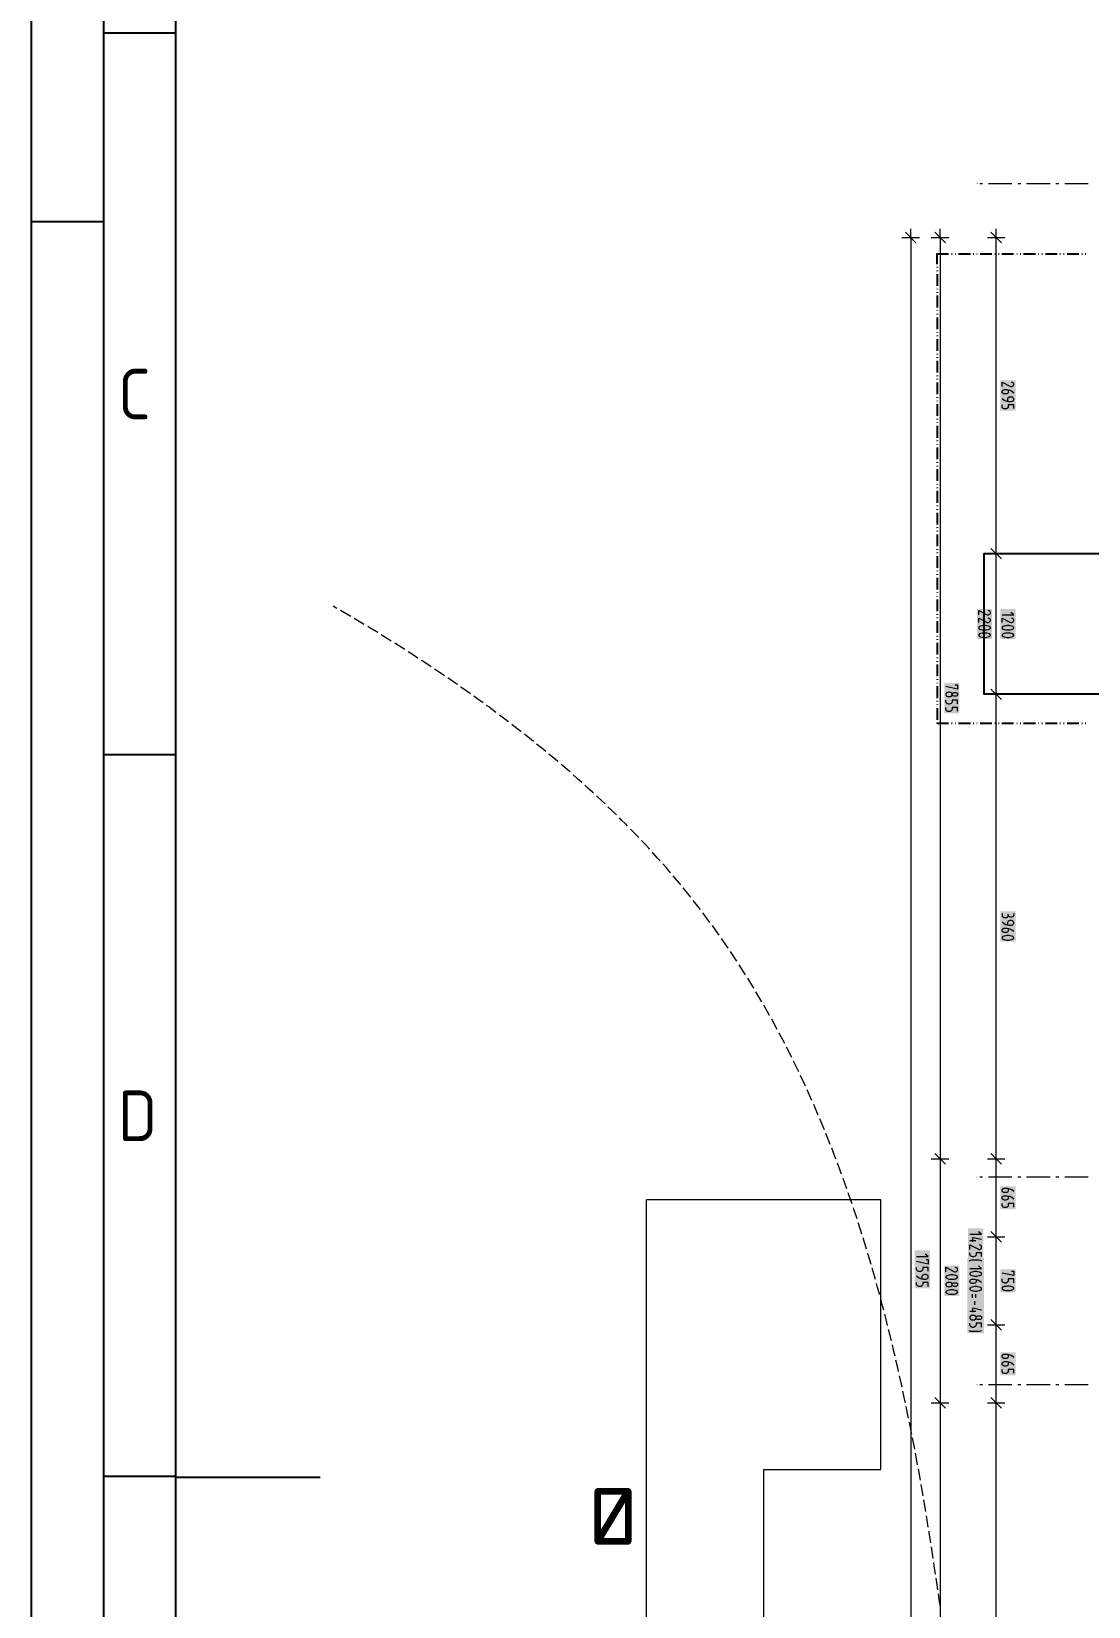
# Model space of a CAD drawing. Header units: millimetres. Extents: x 0 to 594, y 0 to 420.
# Drawn here: x 0 to 73.2, y 201 to 310.2 of the extents above; entities that cross this region are included whole.
import ezdxf

# ---------------------------------------------------------------- set-up
doc = ezdxf.new("R2010")
doc.units = ezdxf.units.MM
doc.header["$LTSCALE"] = 8
for name, color, linetype in [('035', 5, 'Continuous'), ('07', 7, 'Continuous'), ('PDF_0', 7, 'Continuous'), ('PDF_CTU', 7, 'Continuous'), ('PDF_Dokresleni nad rovinou rezu', 7, 'Continuous'), ('PDF_Koty delkove', 7, 'Continuous'), ('PDF_Obecne 0.25', 7, 'Continuous'), ('PDF_Osy hlavni', 7, 'Continuous')]:
    doc.layers.add(name, color=color, linetype=linetype)
doc.styles.add('ISO Proportional', font='isocp.shx')

# ---------------------------------------------------------------- blocks, each defined once
blk = doc.blocks.new('IEC_border_a2')
at = {"layer": '035'}
for p, q in [((10, 10), (10, 410)), ((9.98, 310.04), (5, 310.04)), ((0, 297), (5, 297)), ((9.98, 260.04), (5, 260.04)), ((9.98, 210.04), (5, 210.04))]:
    blk.add_line(p, q, dxfattribs=at)
blk.add_lwpolyline([(0, 420), (594, 420), (594, 0), (0, 0)], close=True, dxfattribs=at)
at = {"layer": '07'}
blk.add_line((10, 210), (20, 210), dxfattribs=at)
blk.add_lwpolyline([(5, 415), (589, 415), (589, 5), (5, 5)], close=True, dxfattribs=at)
at = {"layer": '035', "style": 'ISO Proportional'}
for s, p in [('C', (6, 283.29)), ('D', (6, 233.29))]:
    blk.add_text(s, height=3.5, dxfattribs=at).set_placement(p)

msp = doc.modelspace()

# ---------------------------------------------------------------- linework, layer by layer
at = {"layer": 'PDF_0', "lineweight": 9}
for points in [[(50.72, 210.52), (58.84, 210.52), (58.84, 229.21), (42.59, 229.21)], [(42.59, 156.23), (42.59, 229.21)], [(50.72, 156.3), (50.72, 210.52)]]:
    msp.add_lwpolyline(points, dxfattribs=at)
at = {"layer": 'PDF_CTU', "lineweight": 9}
for points in [[(21.16, 270.19), (20.9, 270.34)], [(22.11, 269.64), (21.69, 269.88), (21.4, 270.05)], [(23.05, 269.07), (23, 269.1), (22.57, 269.36), (22.35, 269.49)], [(23.99, 268.51), (23.87, 268.58), (23.44, 268.84), (23.29, 268.93)], [(24.92, 267.93), (24.7, 268.07), (24.3, 268.31), (24.23, 268.36)], [(25.85, 267.34), (25.49, 267.57), (25.16, 267.78)], [(26.77, 266.75), (26.67, 266.81), (26.28, 267.07), (26.09, 267.19)], [(27.69, 266.15), (27.45, 266.3), (27.06, 266.56), (27.01, 266.59)], [(28.6, 265.53), (28.23, 265.78), (27.92, 265.99)], [(29.5, 264.91), (29.39, 264.99), (29, 265.26), (28.83, 265.37)], [(30.4, 264.28), (30.16, 264.45), (29.77, 264.72), (29.73, 264.75)], [(31.29, 263.64), (30.92, 263.91), (30.63, 264.12)], [(32.17, 262.99), (32.05, 263.08), (31.67, 263.36), (31.52, 263.47)], [(33.05, 262.33), (32.79, 262.52), (32.42, 262.8)], [(33.91, 261.66), (33.9, 261.67), (33.53, 261.95), (33.27, 262.15)], [(34.77, 260.97), (34.63, 261.09), (34.27, 261.38), (34.14, 261.48)], [(35.62, 260.28), (35.36, 260.5), (34.99, 260.79)], [(36.46, 259.58), (36.43, 259.61), (36.07, 259.91), (35.84, 260.1)], [(37.3, 258.86), (37.13, 259), (36.78, 259.31), (36.68, 259.39)], [(38.12, 258.13), (37.83, 258.39), (37.51, 258.67)], [(38.93, 257.39), (38.86, 257.46), (38.51, 257.77), (38.33, 257.94)], [(39.73, 256.64), (39.53, 256.83), (39.19, 257.15), (39.14, 257.2)], [(40.52, 255.88), (40.2, 256.19), (39.93, 256.45)], [(41.29, 255.11), (41.18, 255.22), (40.85, 255.55), (40.72, 255.68)], [(42.06, 254.32), (41.82, 254.57), (41.5, 254.9)], [(42.81, 253.52), (42.76, 253.57), (42.45, 253.9), (42.25, 254.11)], [(43.54, 252.7), (43.37, 252.89), (43.07, 253.23), (43, 253.31)], [(44.26, 251.88), (43.98, 252.21), (43.73, 252.49)], [(44.97, 251.04), (44.86, 251.17), (44.57, 251.52), (44.45, 251.66)], [(45.66, 250.19), (45.44, 250.47), (45.15, 250.82)], [(46.34, 249.32), (45.84, 249.96)], [(46.99, 248.44), (46.51, 249.09)], [(47.63, 247.55), (47.16, 248.21)], [(48.26, 246.65), (47.8, 247.32)], [(48.86, 245.74), (48.42, 246.41)], [(49.46, 244.81), (49.02, 245.5)], [(50.03, 243.88), (49.61, 244.57)], [(50.59, 242.93), (50.18, 243.63)], [(51.13, 241.98), (50.73, 242.69)], [(51.66, 241.02), (51.27, 241.73)], [(52.17, 240.05), (51.79, 240.77)], [(52.66, 239.07), (52.3, 239.79)], [(53.14, 238.08), (52.79, 238.81)], [(53.61, 237.09), (53.27, 237.82)], [(54.06, 236.09), (53.73, 236.83)], [(54.5, 235.08), (54.18, 235.83)], [(54.92, 234.07), (54.61, 234.82)], [(55.33, 233.05), (55.03, 233.81)], [(55.72, 232.03), (55.43, 232.79)], [(56.11, 231), (55.83, 231.76)], [(56.48, 229.97), (56.22, 230.7)], [(56.84, 228.93), (56.59, 229.64), (56.57, 229.7)], [(57.18, 227.89), (56.96, 228.57), (56.93, 228.66)], [(57.52, 226.84), (57.31, 227.5), (57.27, 227.62)], [(57.84, 225.8), (57.65, 226.42), (57.6, 226.57)], [(58.15, 224.74), (57.98, 225.33), (57.92, 225.52)], [(58.45, 223.69), (58.3, 224.24), (58.23, 224.47)], [(58.75, 222.63), (58.61, 223.14), (58.53, 223.42)], [(59.03, 221.57), (58.91, 222.04), (58.82, 222.36)], [(59.3, 220.51), (59.2, 220.93), (59.1, 221.3)], [(59.56, 219.44), (59.47, 219.82), (59.37, 220.23)], [(59.82, 218.38), (59.74, 218.7), (59.63, 219.17)], [(60.06, 217.31), (60, 217.58), (59.88, 218.1)], [(60.3, 216.24), (60.26, 216.45), (60.13, 217.03)], [(60.53, 215.16), (60.5, 215.32), (60.36, 215.96)], [(60.75, 214.09), (60.73, 214.19), (60.59, 214.89)], [(60.97, 213.01), (60.96, 213.05), (60.81, 213.81)], [(61.18, 211.94), (61.02, 212.73)], [(61.38, 210.86), (61.23, 211.66)], [(61.57, 209.78), (61.43, 210.58)], [(61.76, 208.7), (61.62, 209.5)], [(61.94, 207.62), (61.81, 208.42)], [(62.12, 206.53), (61.99, 207.33)], [(62.29, 205.45), (62.18, 206.17), (62.17, 206.25)], [(62.46, 204.37), (62.36, 205.02), (62.34, 205.17)], [(62.62, 203.28), (62.53, 203.86), (62.5, 204.08)], [(62.78, 202.19), (62.7, 202.71), (62.66, 203)], [(62.93, 201.11), (62.87, 201.55), (62.82, 201.91)]]:
    msp.add_lwpolyline(points, dxfattribs=at)
at = {"layer": 'PDF_CTU', "lineweight": 100}
msp.add_lwpolyline([(39.22, 205.54), (39.22, 209.04), (41.33, 209.04), (41.33, 205.54), (39.22, 205.54), (41.33, 209.04)], dxfattribs=at)
at = {"layer": 'PDF_Dokresleni nad rovinou rezu', "lineweight": 25}
for points in [[(62.73, 294.05), (62.73, 294.75), (63.52, 294.75)], [(63.73, 294.75), (63.77, 294.75)], [(63.97, 294.75), (64.01, 294.75)], [(64.21, 294.75), (65.03, 294.75)], [(65.23, 294.75), (65.27, 294.75)], [(65.47, 294.75), (65.51, 294.75)], [(65.72, 294.75), (66.53, 294.75)], [(66.73, 294.75), (66.77, 294.75)], [(66.98, 294.75), (67.02, 294.75)], [(67.22, 294.75), (68.03, 294.75)], [(68.24, 294.75), (68.28, 294.75)], [(68.48, 294.75), (68.52, 294.75)], [(68.72, 294.75), (69.54, 294.75)], [(69.74, 294.75), (69.78, 294.75)], [(69.98, 294.75), (70.02, 294.75)], [(70.23, 294.75), (71.04, 294.75)], [(71.24, 294.75), (71.28, 294.75)], [(71.49, 294.75), (71.53, 294.75)], [(71.73, 294.75), (72.54, 294.75)], [(72.75, 294.75), (72.79, 294.75)], [(72.99, 294.75), (73.03, 294.75)], [(62.73, 293.85), (62.73, 293.81)], [(62.73, 293.6), (62.73, 293.56)], [(62.73, 293.36), (62.73, 292.55)], [(62.73, 292.34), (62.73, 292.3)], [(62.73, 292.1), (62.73, 292.06)], [(62.73, 291.86), (62.73, 291.04)], [(62.73, 290.84), (62.73, 290.8)], [(62.73, 290.6), (62.73, 290.56)], [(62.73, 290.35), (62.73, 289.54)], [(62.73, 289.34), (62.73, 289.3)], [(62.73, 289.09), (62.73, 289.05)], [(62.73, 288.85), (62.73, 288.04)], [(62.73, 287.83), (62.73, 287.79)], [(62.73, 287.59), (62.73, 287.55)], [(62.73, 287.35), (62.73, 286.53)], [(62.73, 286.33), (62.73, 286.29)], [(62.73, 286.09), (62.73, 286.05)], [(62.73, 285.84), (62.73, 285.03)], [(62.73, 284.83), (62.73, 284.79)], [(62.73, 284.58), (62.73, 284.54)], [(62.73, 284.34), (62.73, 283.53)], [(62.73, 283.32), (62.73, 283.28)], [(62.73, 283.08), (62.73, 283.04)], [(62.73, 282.84), (62.73, 282.02)], [(62.73, 281.82), (62.73, 281.78)], [(62.73, 281.58), (62.73, 281.54)], [(62.73, 281.33), (62.73, 280.52)], [(62.73, 280.32), (62.73, 280.28)], [(62.73, 280.07), (62.73, 280.03)], [(62.73, 279.83), (62.73, 279.02)], [(62.73, 278.81), (62.73, 278.77)], [(62.73, 278.57), (62.73, 278.53)], [(62.73, 278.33), (62.73, 277.51)], [(62.73, 277.31), (62.73, 277.27)], [(62.73, 277.07), (62.73, 277.03)], [(62.73, 276.82), (62.73, 276.01)], [(62.73, 275.81), (62.73, 275.77)], [(62.73, 275.56), (62.73, 275.52)], [(62.73, 275.32), (62.73, 274.51)], [(62.73, 274.3), (62.73, 274.26)], [(62.73, 274.06), (62.73, 274.02)], [(62.73, 273.82), (62.73, 273)], [(62.73, 272.8), (62.73, 272.76)], [(62.73, 272.56), (62.73, 272.52)], [(62.73, 272.31), (62.73, 271.5)], [(62.73, 271.3), (62.73, 271.26)], [(62.73, 271.05), (62.73, 271.01)], [(62.73, 270.81), (62.73, 270)], [(62.73, 269.79), (62.73, 269.75)], [(62.73, 269.55), (62.73, 269.51)], [(62.73, 269.31), (62.73, 268.49)], [(62.73, 268.29), (62.73, 268.25)], [(62.73, 268.05), (62.73, 268.01)], [(62.73, 267.8), (62.73, 266.99)], [(62.73, 266.79), (62.73, 266.75)], [(62.73, 266.54), (62.73, 266.5)], [(62.73, 266.3), (62.73, 265.49)], [(62.73, 265.28), (62.73, 265.24)], [(62.73, 265.04), (62.73, 265)], [(62.73, 264.8), (62.73, 263.98)], [(62.73, 263.78), (62.73, 263.74)], [(62.73, 263.54), (62.73, 263.5)], [(62.73, 263.29), (62.73, 262.48)], [(62.73, 262.28), (62.73, 262.24), (63.52, 262.24)], [(63.73, 262.24), (63.77, 262.24)], [(63.97, 262.24), (64.01, 262.24)], [(64.21, 262.24), (65.03, 262.24)], [(65.23, 262.24), (65.27, 262.24)], [(65.47, 262.24), (65.51, 262.24)], [(65.72, 262.24), (66.53, 262.24)], [(66.73, 262.24), (66.77, 262.24)], [(66.98, 262.24), (67.02, 262.24)], [(67.22, 262.24), (68.03, 262.24)], [(68.24, 262.24), (68.28, 262.24)], [(68.48, 262.24), (68.52, 262.24)], [(68.72, 262.24), (69.54, 262.24)], [(69.74, 262.24), (69.78, 262.24)], [(69.98, 262.24), (70.02, 262.24)], [(70.23, 262.24), (71.04, 262.24)], [(71.24, 262.24), (71.28, 262.24)], [(71.49, 262.24), (71.53, 262.24)], [(71.73, 262.24), (72.54, 262.24)], [(72.75, 262.24), (72.79, 262.24)], [(72.99, 262.24), (73.03, 262.24)]]:
    msp.add_lwpolyline(points, dxfattribs=at)
at = {"layer": 'PDF_Dokresleni nad rovinou rezu', "lineweight": 25, "transparency": 33554559}
for points in [[(62.68, 294.75), (62.73, 294.8), (62.73, 294.7), (62.78, 294.75)], [(62.73, 294.8), (62.78, 294.75), (62.68, 294.75), (62.73, 294.7)], [(62.73, 262.29), (62.78, 262.24), (62.68, 262.24), (62.73, 262.19)], [(62.68, 262.24), (62.73, 262.29), (62.73, 262.19), (62.78, 262.24)]]:
    msp.add_solid(points, dxfattribs=at)
at = {"layer": 'PDF_Koty delkove', "lineweight": 18}
for points in [[(60.29, 295.89), (60.9, 295.89), (61.51, 295.89)], [(60.53, 296.25), (61.26, 295.52)], [(60.9, 295.89), (60.9, 296.5)], [(60.9, 295.89), (60.9, 227.52), (60.9, 152.9)], [(62.32, 295.89), (62.93, 295.89), (63.54, 295.89)], [(62.57, 296.25), (63.3, 295.52)], [(62.93, 295.89), (62.93, 296.5)], [(62.93, 295.89), (62.93, 266.42), (62.93, 232.05), (62.93, 215.15), (62.93, 152.9)], [(66.21, 295.89), (66.82, 295.89), (67.43, 295.89)], [(66.46, 296.25), (67.19, 295.52)], [(66.82, 152.29), (66.82, 152.9), (66.82, 215.15), (66.82, 220.56), (66.82, 226.65), (66.82, 232.05), (66.82, 264.24), (66.82, 273.99), (66.82, 276.56), (66.82, 276.66), (66.82, 282.71), (66.82, 287.13), (66.82, 295.89), (66.82, 296.5)], [(67.23, 285.57), (67.23, 285.87), (67.77, 285.59), (67.83, 285.57), (67.91, 285.57), (67.96, 285.59), (68, 285.62), (68.03, 285.65), (68.04, 285.7), (68.04, 285.74), (68.03, 285.78), (68, 285.81), (67.96, 285.85), (67.88, 285.87)], [(67.23, 285.18), (67.23, 285.22), (67.24, 285.26), (67.27, 285.29), (67.3, 285.32), (67.34, 285.34), (67.39, 285.35), (67.58, 285.35), (67.77, 285.31), (67.91, 285.24), (68.04, 285.13)], [(67.66, 285.33), (67.66, 285.18), (67.65, 285.13), (67.62, 285.1), (67.6, 285.08), (67.56, 285.06), (67.5, 285.05), (67.39, 285.05), (67.34, 285.06), (67.3, 285.08), (67.27, 285.1), (67.24, 285.13), (67.23, 285.18)], [(67.23, 284.74), (67.37, 284.63), (67.5, 284.57), (67.69, 284.53), (67.88, 284.53), (67.94, 284.54), (67.98, 284.56), (68, 284.58), (68.03, 284.61), (68.04, 284.66), (68.04, 284.7), (68.03, 284.74), (68, 284.77), (67.98, 284.8), (67.94, 284.82), (67.88, 284.83), (67.77, 284.83), (67.72, 284.82), (67.66, 284.8), (67.62, 284.74), (67.61, 284.7), (67.61, 284.55)], [(68.04, 284.03), (68.04, 284.29), (67.66, 284.29), (67.66, 284.18), (67.64, 284.1), (67.6, 284.06), (67.53, 284.02), (67.48, 284.01), (67.42, 284.01), (67.37, 284.02), (67.31, 284.04), (67.27, 284.07), (67.24, 284.11), (67.23, 284.18), (67.23, 284.29)], [(66.21, 273.99), (66.82, 273.99), (67.43, 273.99)], [(66.46, 274.35), (67.19, 273.62)], [(65.61, 269.74), (65.61, 270.04), (66.15, 269.76), (66.2, 269.74), (66.28, 269.74), (66.34, 269.76), (66.38, 269.79), (66.41, 269.83), (66.42, 269.87), (66.42, 269.91), (66.41, 269.96), (66.38, 269.99), (66.34, 270.02), (66.26, 270.04)], [(67.23, 269.74), (68.04, 269.74), (67.83, 269.91)], [(65.61, 269.22), (65.61, 269.52), (66.15, 269.24), (66.2, 269.22), (66.28, 269.22), (66.34, 269.24), (66.38, 269.27), (66.41, 269.31), (66.42, 269.35), (66.42, 269.39), (66.41, 269.44), (66.38, 269.47), (66.34, 269.5), (66.26, 269.52)], [(65.67, 268.94), (65.62, 268.89), (65.61, 268.87), (65.61, 268.83), (65.62, 268.81), (65.67, 268.76), (65.76, 268.73), (65.85, 268.71), (65.93, 268.7)], [(65.93, 268.7), (66.09, 268.7), (66.17, 268.71), (66.27, 268.73), (66.35, 268.76), (66.41, 268.81), (66.42, 268.83), (66.42, 268.87), (66.41, 268.89), (66.35, 268.94), (66.27, 268.97), (66.17, 268.99), (66.09, 269), (65.93, 269), (65.85, 268.99), (65.76, 268.97), (65.67, 268.94)], [(67.23, 269.22), (67.23, 269.52), (67.77, 269.24), (67.83, 269.22)], [(67.56, 268.18), (67.72, 268.18), (67.8, 268.19), (67.89, 268.21), (67.98, 268.24), (68.03, 268.29), (68.04, 268.31), (68.04, 268.35), (68.03, 268.37), (67.98, 268.42), (67.89, 268.45), (67.8, 268.47), (67.72, 268.48), (67.56, 268.48), (67.48, 268.47), (67.38, 268.45), (67.3, 268.42)], [(67.83, 269.22), (67.91, 269.22), (67.96, 269.24), (68, 269.27), (68.03, 269.31), (68.04, 269.35), (68.04, 269.39), (68.03, 269.44), (68, 269.47), (67.96, 269.5), (67.88, 269.52)], [(67.3, 268.42), (67.24, 268.37), (67.23, 268.35), (67.23, 268.31), (67.24, 268.29), (67.3, 268.24), (67.38, 268.21), (67.48, 268.19), (67.56, 268.18)], [(63.99, 264.9), (64.15, 264.9), (64.15, 264.6), (63.34, 264.77)], [(63.77, 264.27), (63.79, 264.3), (63.83, 264.33), (63.88, 264.35), (63.94, 264.36), (63.99, 264.36), (64.04, 264.35), (64.1, 264.33), (64.14, 264.28), (64.15, 264.25), (64.15, 264.21), (64.14, 264.18), (64.1, 264.13), (64.04, 264.11), (63.99, 264.1), (63.94, 264.1), (63.88, 264.11), (63.83, 264.13), (63.79, 264.17), (63.77, 264.19)], [(66.21, 264.24), (66.82, 264.24), (67.43, 264.24)], [(66.46, 264.6), (67.19, 263.87)], [(64.15, 263.58), (64.15, 263.84), (63.77, 263.84), (63.77, 263.73), (63.74, 263.66), (63.7, 263.61), (63.64, 263.57), (63.58, 263.56), (63.53, 263.56), (63.47, 263.57), (63.42, 263.59), (63.38, 263.62), (63.35, 263.67), (63.34, 263.73), (63.34, 263.84)], [(64.15, 263.06), (64.15, 263.32), (63.77, 263.32), (63.77, 263.21), (63.74, 263.14), (63.7, 263.09), (63.64, 263.05), (63.58, 263.04), (63.53, 263.04), (63.47, 263.05), (63.42, 263.07), (63.38, 263.1), (63.35, 263.15), (63.34, 263.21), (63.34, 263.32)], [(67.23, 249.05), (67.23, 248.9), (67.26, 248.85), (67.3, 248.81), (67.37, 248.78), (67.42, 248.77), (67.48, 248.77), (67.54, 248.78), (67.6, 248.81)], [(67.6, 248.81), (67.64, 248.85), (67.66, 248.92)], [(68.04, 249.05), (68.04, 248.92), (68.03, 248.88), (68, 248.84), (67.96, 248.82), (67.88, 248.79), (67.83, 248.79), (67.75, 248.82), (67.69, 248.86), (67.66, 248.92), (67.66, 249.01)], [(67.23, 248.47), (67.37, 248.36), (67.5, 248.3), (67.69, 248.25), (67.88, 248.25), (67.94, 248.26), (67.98, 248.29), (68, 248.31), (68.03, 248.34), (68.04, 248.38), (68.04, 248.43), (68.03, 248.47), (68, 248.5), (67.98, 248.52), (67.94, 248.55), (67.88, 248.56), (67.77, 248.56), (67.72, 248.55), (67.66, 248.52), (67.62, 248.47), (67.61, 248.43), (67.61, 248.27)], [(67.66, 248.01), (67.66, 247.86), (67.65, 247.82), (67.62, 247.79), (67.6, 247.77), (67.56, 247.74), (67.5, 247.73), (67.39, 247.73), (67.34, 247.74), (67.3, 247.77), (67.27, 247.79), (67.24, 247.82), (67.23, 247.86), (67.23, 247.91), (67.24, 247.95), (67.27, 247.98), (67.3, 248), (67.34, 248.03), (67.39, 248.04), (67.58, 248.04), (67.77, 247.99), (67.91, 247.93), (68.04, 247.82)], [(68.03, 247.32), (68.04, 247.34), (68.04, 247.39), (68.03, 247.41), (67.98, 247.45), (67.89, 247.48), (67.8, 247.51), (67.72, 247.52), (67.56, 247.52), (67.48, 247.51), (67.38, 247.48), (67.3, 247.45), (67.24, 247.41), (67.23, 247.39), (67.23, 247.34), (67.24, 247.32), (67.3, 247.28), (67.38, 247.25), (67.48, 247.22), (67.56, 247.21)], [(67.56, 247.21), (67.72, 247.21), (67.8, 247.22), (67.89, 247.25), (67.98, 247.28), (68.03, 247.32)], [(62.32, 232.05), (62.93, 232.05), (63.54, 232.05)], [(62.57, 232.42), (63.3, 231.69)], [(66.21, 232.05), (66.82, 232.05), (67.43, 232.05)], [(66.46, 232.42), (67.19, 231.69)], [(67.66, 230), (67.66, 229.85), (67.65, 229.81), (67.62, 229.77), (67.6, 229.75), (67.56, 229.73), (67.5, 229.72), (67.39, 229.72), (67.34, 229.73), (67.3, 229.75), (67.27, 229.77), (67.24, 229.81), (67.23, 229.85), (67.23, 229.89), (67.24, 229.94), (67.27, 229.97), (67.3, 229.99), (67.34, 230.01), (67.39, 230.02), (67.58, 230.02), (67.77, 229.98), (67.91, 229.92), (68.04, 229.81)], [(67.3, 229.23), (67.27, 229.25), (67.24, 229.29), (67.23, 229.33), (67.23, 229.37), (67.24, 229.42), (67.27, 229.45), (67.3, 229.47), (67.34, 229.49), (67.39, 229.5), (67.58, 229.5), (67.77, 229.46), (67.91, 229.4), (68.04, 229.29)], [(67.66, 229.48), (67.66, 229.33), (67.65, 229.29), (67.62, 229.25), (67.6, 229.23), (67.56, 229.21), (67.5, 229.2), (67.39, 229.2), (67.34, 229.21), (67.3, 229.23)], [(68.04, 228.7), (68.04, 228.96), (67.66, 228.96), (67.66, 228.85), (67.64, 228.78), (67.6, 228.73), (67.53, 228.69), (67.48, 228.68), (67.42, 228.68), (67.37, 228.69), (67.31, 228.71), (67.27, 228.75), (67.24, 228.79), (67.23, 228.85), (67.23, 228.96)], [(65, 226.83), (65.81, 226.83), (65.59, 227)], [(66.46, 227.02), (67.19, 226.28)], [(65, 226.39), (65.4, 226.39)], [(65, 225.78), (65, 226.09), (65.54, 225.81), (65.59, 225.78), (65.67, 225.78), (65.73, 225.81), (65.77, 225.84), (65.8, 225.87), (65.81, 225.91), (65.81, 225.96), (65.8, 226), (65.77, 226.03), (65.73, 226.07), (65.65, 226.09)], [(65.21, 226.31), (65.21, 226.61), (65.81, 226.48)], [(66.21, 226.65), (66.82, 226.65), (67.43, 226.65)], [(61.31, 225.28), (62.12, 225.28), (61.9, 225.46)], [(61.96, 225.07), (62.12, 225.07), (62.12, 224.76), (61.31, 224.94)], [(64.94, 224.97), (65, 225.02), (65.05, 225.04), (65.13, 225.05), (65.27, 225.06), (65.54, 225.06), (65.65, 225.05), (65.73, 225.03), (65.78, 225), (65.81, 224.97)], [(65.81, 225.29), (65.81, 225.55), (65.43, 225.55), (65.43, 225.44), (65.4, 225.36), (65.36, 225.32), (65.29, 225.28), (65.24, 225.26), (65.19, 225.26), (65.13, 225.28), (65.08, 225.3), (65.04, 225.33), (65.01, 225.37), (65, 225.44), (65, 225.55)], [(62.12, 224.27), (62.12, 224.53), (61.74, 224.53), (61.74, 224.42), (61.71, 224.34), (61.67, 224.3), (61.6, 224.25), (61.55, 224.24), (61.5, 224.24), (61.44, 224.25), (61.39, 224.28), (61.35, 224.31), (61.32, 224.35), (61.31, 224.42), (61.31, 224.53)], [(61.31, 223.94), (61.44, 223.83), (61.58, 223.77), (61.77, 223.72), (61.96, 223.72), (62.01, 223.73), (62.05, 223.76), (62.08, 223.78), (62.1, 223.81), (62.12, 223.85), (62.12, 223.9), (62.1, 223.94), (62.08, 223.97), (62.05, 223.99), (62.01, 224.02), (61.96, 224.03), (61.85, 224.03), (61.79, 224.02), (61.74, 223.99), (61.7, 223.94), (61.68, 223.9), (61.68, 223.74)], [(63.34, 224.23), (63.34, 224.54), (63.88, 224.25), (63.94, 224.23), (64.02, 224.23), (64.07, 224.25), (64.11, 224.29), (64.14, 224.32), (64.15, 224.36), (64.15, 224.4), (64.14, 224.45), (64.11, 224.48), (64.07, 224.51), (63.99, 224.54)], [(64.08, 223.78), (64.14, 223.82), (64.15, 223.84), (64.15, 223.88), (64.14, 223.91), (64.08, 223.95), (64, 223.98), (63.91, 224), (63.83, 224.01), (63.66, 224.01), (63.58, 224), (63.49, 223.98), (63.41, 223.95), (63.35, 223.91), (63.34, 223.88), (63.34, 223.84), (63.35, 223.82), (63.41, 223.78), (63.49, 223.74), (63.58, 223.72), (63.66, 223.71)], [(63.66, 223.71), (63.83, 223.71), (63.91, 223.72), (64, 223.74), (64.08, 223.78)], [(65, 224.45), (65.81, 224.45), (65.59, 224.63)], [(65.04, 223.66), (65.06, 223.69), (65.1, 223.71), (65.16, 223.72), (65.35, 223.72), (65.54, 223.67), (65.67, 223.61), (65.81, 223.5)], [(67.88, 224.27), (68.04, 224.27), (68.04, 223.97), (67.23, 224.14)], [(68.04, 223.47), (68.04, 223.73), (67.66, 223.73), (67.66, 223.62), (67.64, 223.55), (67.6, 223.51), (67.53, 223.46), (67.48, 223.45), (67.42, 223.45), (67.37, 223.46), (67.31, 223.48), (67.27, 223.52), (67.24, 223.56), (67.23, 223.62), (67.23, 223.73)], [(63.77, 223.39), (63.79, 223.41), (63.83, 223.44), (63.88, 223.46), (63.94, 223.47), (63.99, 223.47), (64.04, 223.46), (64.1, 223.44), (64.14, 223.4), (64.15, 223.36), (64.15, 223.32)], [(64.15, 223.32), (64.14, 223.29), (64.1, 223.25), (64.04, 223.22), (63.99, 223.21), (63.94, 223.21), (63.88, 223.22), (63.83, 223.25), (63.79, 223.28), (63.77, 223.3)], [(65.43, 223.7), (65.43, 223.54), (65.42, 223.5), (65.39, 223.47), (65.36, 223.45), (65.32, 223.43), (65.27, 223.41), (65.16, 223.41), (65.1, 223.43), (65.06, 223.45), (65.04, 223.47), (65.01, 223.5), (65, 223.54), (65, 223.59), (65.01, 223.63), (65.04, 223.66)], [(65.16, 222.68), (65.16, 222.42)], [(65.38, 222.68), (65.38, 222.42)], [(68.04, 223.06), (68.04, 223.1), (68.03, 223.13), (67.98, 223.17), (67.89, 223.2), (67.8, 223.22), (67.72, 223.23), (67.56, 223.23), (67.48, 223.22), (67.38, 223.2), (67.3, 223.17), (67.24, 223.13), (67.23, 223.1), (67.23, 223.06), (67.24, 223.04), (67.3, 223), (67.38, 222.96), (67.48, 222.94), (67.56, 222.93)], [(67.56, 222.93), (67.72, 222.93), (67.8, 222.94), (67.89, 222.96), (67.98, 223), (68.03, 223.04), (68.04, 223.06)], [(65.21, 221.42), (65.21, 221.72), (65.81, 221.59)], [(65.32, 222.2), (65.32, 221.94)], [(65, 221.51), (65.4, 221.51)], [(65.05, 221.16), (65.01, 221.12), (65, 221.07), (65, 221.03), (65.01, 220.99), (65.05, 220.94), (65.12, 220.91), (65.19, 220.9)], [(65.81, 220.4), (65.81, 220.66), (65.43, 220.66), (65.43, 220.55), (65.4, 220.48), (65.36, 220.43), (65.29, 220.39), (65.24, 220.38), (65.19, 220.38), (65.13, 220.39), (65.08, 220.41), (65.04, 220.45), (65.01, 220.49), (65, 220.55), (65, 220.66)], [(65.19, 220.9), (65.24, 220.9), (65.31, 220.91), (65.38, 220.94), (65.42, 220.99), (65.43, 221.01), (65.43, 221.1), (65.42, 221.12), (65.38, 221.16), (65.31, 221.19), (65.24, 221.2), (65.19, 221.2), (65.12, 221.19), (65.05, 221.16)], [(65.43, 221.1), (65.44, 221.12), (65.48, 221.15), (65.54, 221.17), (65.59, 221.18), (65.65, 221.18), (65.7, 221.17), (65.76, 221.15), (65.8, 221.11), (65.81, 221.07), (65.81, 221.03), (65.8, 221), (65.76, 220.95), (65.7, 220.93), (65.65, 220.92), (65.59, 220.92), (65.54, 220.93), (65.48, 220.95), (65.44, 220.99), (65.43, 221.01)], [(66.21, 220.56), (66.82, 220.56), (67.43, 220.56)], [(66.46, 220.92), (67.19, 220.19)], [(65.81, 220.16), (65.78, 220.14), (65.73, 220.11), (65.65, 220.09), (65.54, 220.08), (65.27, 220.08), (65.13, 220.09), (65.05, 220.1), (65, 220.12), (64.94, 220.16)], [(67.66, 218.35), (67.65, 218.31), (67.62, 218.28), (67.6, 218.25), (67.56, 218.23), (67.5, 218.22), (67.39, 218.22), (67.34, 218.23), (67.3, 218.25), (67.27, 218.28), (67.24, 218.31), (67.23, 218.35), (67.23, 218.39), (67.24, 218.44), (67.27, 218.47), (67.3, 218.49), (67.34, 218.51), (67.39, 218.53), (67.58, 218.53), (67.77, 218.48), (67.91, 218.42), (68.04, 218.31)], [(67.66, 218.5), (67.66, 218.35)], [(67.66, 217.98), (67.66, 217.83), (67.65, 217.79), (67.62, 217.76), (67.6, 217.73), (67.56, 217.71), (67.5, 217.7), (67.39, 217.7), (67.34, 217.71), (67.3, 217.73), (67.27, 217.76), (67.24, 217.79), (67.23, 217.83), (67.23, 217.87), (67.24, 217.92), (67.27, 217.95), (67.3, 217.97), (67.34, 217.99), (67.39, 218.01), (67.58, 218.01), (67.77, 217.96), (67.91, 217.9), (68.04, 217.79)], [(67.48, 217.18), (67.42, 217.18), (67.37, 217.19), (67.31, 217.21), (67.27, 217.25), (67.24, 217.29), (67.23, 217.35), (67.23, 217.46)], [(68.04, 217.2), (68.04, 217.46), (67.66, 217.46), (67.66, 217.35), (67.64, 217.28), (67.6, 217.24), (67.53, 217.19), (67.48, 217.18)], [(62.32, 215.15), (62.93, 215.15), (63.54, 215.15)], [(62.57, 215.52), (63.3, 214.79)], [(66.21, 215.15), (66.82, 215.15), (67.43, 215.15)], [(66.46, 215.52), (67.19, 214.79)]]:
    msp.add_lwpolyline(points, dxfattribs=at)
for points in [[(65.93, 268.18), (66.09, 268.18), (66.17, 268.19), (66.27, 268.21), (66.35, 268.24), (66.41, 268.29), (66.42, 268.31), (66.42, 268.35), (66.41, 268.37), (66.35, 268.42), (66.27, 268.45), (66.17, 268.47), (66.09, 268.48), (65.93, 268.48), (65.85, 268.47), (65.76, 268.45), (65.67, 268.42), (65.62, 268.37), (65.61, 268.35), (65.61, 268.31), (65.62, 268.29), (65.67, 268.24), (65.76, 268.21), (65.85, 268.19)], [(67.56, 268.7), (67.72, 268.7), (67.8, 268.71), (67.89, 268.73), (67.98, 268.76), (68.03, 268.81), (68.04, 268.83), (68.04, 268.87), (68.03, 268.89), (67.98, 268.94), (67.89, 268.97), (67.8, 268.99), (67.72, 269), (67.56, 269), (67.48, 268.99), (67.38, 268.97), (67.3, 268.94), (67.24, 268.89), (67.23, 268.87), (67.23, 268.83), (67.24, 268.81), (67.3, 268.76), (67.38, 268.73), (67.48, 268.71)], [(63.53, 264.08), (63.58, 264.08), (63.65, 264.09), (63.72, 264.12), (63.76, 264.17), (63.77, 264.19), (63.77, 264.27), (63.76, 264.3), (63.72, 264.34), (63.65, 264.37), (63.58, 264.38), (63.53, 264.38), (63.46, 264.37), (63.39, 264.34), (63.35, 264.3), (63.34, 264.25), (63.34, 264.21), (63.35, 264.17), (63.39, 264.12), (63.46, 264.09)], [(65.32, 223.93), (65.48, 223.93), (65.56, 223.95), (65.66, 223.97), (65.74, 224), (65.8, 224.04), (65.81, 224.06), (65.81, 224.11), (65.8, 224.13), (65.74, 224.17), (65.66, 224.21), (65.56, 224.23), (65.48, 224.24), (65.32, 224.24), (65.24, 224.23), (65.15, 224.21), (65.06, 224.17), (65.01, 224.13), (65, 224.11), (65, 224.06), (65.01, 224.04), (65.06, 224), (65.15, 223.97), (65.24, 223.95)], [(63.53, 223.19), (63.58, 223.19), (63.65, 223.2), (63.72, 223.23), (63.76, 223.28), (63.77, 223.3), (63.77, 223.39), (63.76, 223.41), (63.72, 223.45), (63.65, 223.48), (63.58, 223.49), (63.53, 223.49), (63.46, 223.48), (63.39, 223.45), (63.35, 223.41), (63.34, 223.36), (63.34, 223.32), (63.35, 223.28), (63.39, 223.23), (63.46, 223.2)], [(63.66, 222.67), (63.83, 222.67), (63.91, 222.68), (64, 222.7), (64.08, 222.74), (64.14, 222.78), (64.15, 222.8), (64.15, 222.84), (64.14, 222.87), (64.08, 222.91), (64, 222.94), (63.91, 222.96), (63.83, 222.97), (63.66, 222.97), (63.58, 222.96), (63.49, 222.94), (63.41, 222.91), (63.35, 222.87), (63.34, 222.84), (63.34, 222.8), (63.35, 222.78), (63.41, 222.74), (63.49, 222.7), (63.58, 222.68)], [(65.32, 222.89), (65.48, 222.89), (65.56, 222.91), (65.66, 222.93), (65.74, 222.96), (65.8, 223), (65.81, 223.02), (65.81, 223.07), (65.8, 223.09), (65.74, 223.13), (65.66, 223.17), (65.56, 223.19), (65.48, 223.2), (65.32, 223.2), (65.24, 223.19), (65.15, 223.17), (65.06, 223.13), (65.01, 223.09), (65, 223.07), (65, 223.02), (65.01, 223), (65.06, 222.96), (65.15, 222.93), (65.24, 222.91)]]:
    msp.add_lwpolyline(points, close=True, dxfattribs=at)
msp.add_lwpolyline([(62.12, 223.22), (62.12, 223.48), (61.74, 223.48), (61.74, 223.38, -1.032712), (61.31, 223.48)], format="xyb", dxfattribs=at)
at = {"layer": 'PDF_Koty delkove', "color": 7, "lineweight": 18, "true_color": 0xffffff, "transparency": 33554559}
for points in [[(67.11, 285.99), (67.11, 283.88), (68.17, 285.99), (68.17, 283.88)], [(65.48, 270.16), (65.48, 268.06), (66.54, 270.16), (66.54, 268.06)], [(67.11, 270.16), (67.11, 268.06), (68.17, 270.16), (68.17, 268.06)], [(63.22, 265.02), (63.22, 262.92), (64.27, 265.02), (64.27, 262.92)], [(67.11, 249.2), (67.11, 247.09), (68.17, 249.2), (68.17, 247.09)], [(67.11, 230.15), (67.11, 228.56), (68.17, 230.15), (68.17, 228.56)], [(64.87, 227.25), (64.87, 225.14), (65.93, 227.25), (65.93, 225.14)], [(61.18, 225.71), (61.18, 223.08), (62.24, 225.71), (62.24, 223.08)], [(64.82, 225.18), (64.82, 219.96), (65.98, 225.18), (65.98, 219.96)], [(63.22, 224.66), (63.22, 222.55), (64.27, 224.66), (64.27, 222.55)], [(67.11, 224.4), (67.11, 222.81), (68.17, 224.4), (68.17, 222.81)], [(67.11, 218.65), (67.11, 217.06), (68.17, 218.65), (68.17, 217.06)]]:
    msp.add_solid(points, dxfattribs=at)
at = {"layer": 'PDF_Obecne 0.25', "lineweight": 25}
msp.add_lwpolyline([(75.73, 264.24), (65.98, 264.24), (65.98, 273.99), (75.73, 273.99), (75.73, 264.24)], dxfattribs=at)
at = {"layer": 'PDF_Osy hlavni', "lineweight": 18}
for points in [[(65.68, 299.63), (65.88, 299.63)], [(66.29, 299.63), (67.91, 299.63)], [(68.32, 299.63), (68.52, 299.63)], [(68.93, 299.63), (70.55, 299.63)], [(70.96, 299.63), (71.16, 299.63)], [(71.57, 299.63), (73.19, 299.63)], [(65.68, 230.8), (65.88, 230.8)], [(66.29, 230.8), (67.91, 230.8)], [(68.32, 230.8), (68.52, 230.8)], [(68.93, 230.8), (70.55, 230.8)], [(70.96, 230.8), (71.16, 230.8)], [(71.57, 230.8), (73.19, 230.8)], [(65.68, 216.41), (65.88, 216.41)], [(66.29, 216.41), (67.91, 216.41)], [(68.32, 216.41), (68.52, 216.41)], [(68.93, 216.41), (70.55, 216.41)], [(70.96, 216.41), (71.16, 216.41)], [(71.57, 216.41), (73.19, 216.41)]]:
    msp.add_lwpolyline(points, dxfattribs=at)
at = {"layer": 'PDF_Osy hlavni', "lineweight": 18, "transparency": 33554559}
for points in [[(65.46, 299.63), (65.5, 299.66), (65.5, 299.59), (65.53, 299.63)], [(65.46, 230.8), (65.5, 230.83), (65.5, 230.76), (65.53, 230.8)], [(65.46, 216.41), (65.5, 216.45), (65.5, 216.37), (65.53, 216.41)]]:
    msp.add_solid(points, dxfattribs=at)

# ---------------------------------------------------------------- block references
msp.add_blockref('IEC_border_a2', (0, 0))

doc.saveas('drawing.dxf')
